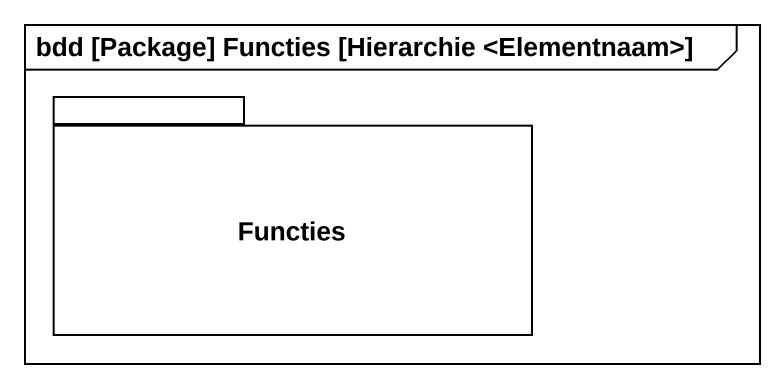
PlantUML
@startuml
mainframe bdd [Package] Functies [Hierarchie <Elementnaam>]
package Functies {
}
@enduml
